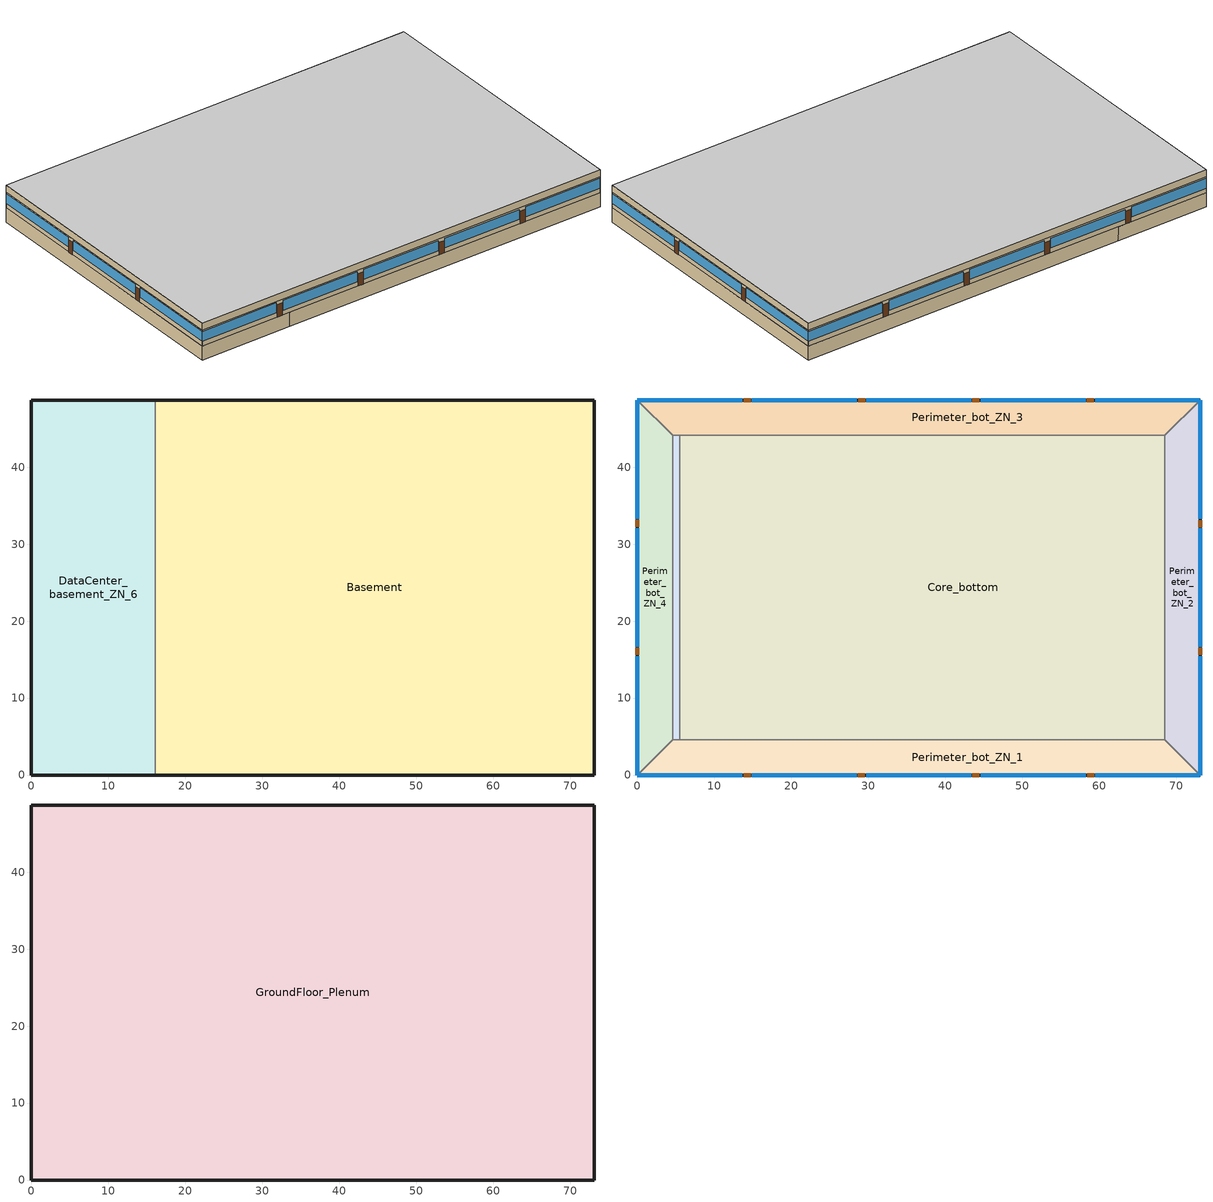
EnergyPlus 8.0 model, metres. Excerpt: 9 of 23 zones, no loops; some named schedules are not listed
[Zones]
Basement
 floor othersidecoefficients (ext_slab_8in_with_carpet): 73.11,48.74 73.11,0 16.08,0 16.08,48.74 z-2.44
 wall othersidecoefficients (basement_wall): 16.08,0 73.11,0 73.11,48.74 16.08,48.74 z-2.44:0
 wall to DataCenter_basement_ZN_6 (int_wall): 16.08,48.74 16.08,0 z-2.44:0
DataCenter_basement_ZN_6
 floor othersidecoefficients (ext_slab_8in_with_carpet): 16.08,48.74 16.08,0 0,0 0,48.74 z-2.44
 wall othersidecoefficients (basement_wall): 16.08,48.74 0,48.74 0,0 16.08,0 z-2.44:0
Core_bottom
 floor to DataCenter_basement_ZN_6 (int_slab_floor): 16.08,44.16 16.08,4.57 5.49,4.57 5.49,44.16 z0
 floor to Basement (int_slab_floor): 68.53,44.16 68.53,4.57 16.08,4.57 16.08,44.16 z0
 wall to Perimeter_bot_ZN_1 (int_wall): 5.49,4.57 68.53,4.57 z0:2.74
 wall to DataCenter_bot_ZN_6 (int_wall): 5.49,44.16 5.49,4.57 z0:2.74
 wall to Perimeter_bot_ZN_3 (int_wall): 68.53,44.16 5.49,44.16 z0:2.74
 wall to Perimeter_bot_ZN_2 (int_wall): 68.53,4.57 68.53,44.16 z0:2.74
 ceiling to GroundFloor_Plenum (DropCeiling): 5.49,44.16 5.49,4.57 68.53,4.57 68.53,44.16 z2.74
Perimeter_bot_ZN_3
 floor to Basement (int_slab_floor): 73.11,48.74 68.53,44.16 16.08,44.16 16.08,48.74 z0
 floor to DataCenter_basement_ZN_6 (int_slab_floor): 16.08,48.74 16.08,44.16 4.57,44.16 0,48.74 z0
 wall outside (nonres_ext_wall): 73.11,48.74 0,48.74 z0:2.74
 wall to Perimeter_bot_ZN_4 (int_wall): 0,48.74 4.57,44.16 z0:2.74
 wall to Perimeter_bot_ZN_2 (int_wall): 68.53,44.16 73.11,48.74 z0:2.74
 wall to DataCenter_bot_ZN_6 (int_wall): 4.57,44.16 5.49,44.16 z0:2.74
 window (Window_U_0.41_SHGC_0.38): 73.11,48.74 59.46,48.74 / 58.24,48.74 44.6,48.74 / 43.38,48.74 29.73,48.74 / 28.51,48.74 14.86,48.74 / 13.65,48.74 0,48.74 z0.8:2.5
 door (Swinging Door_con): 59.29,48.74 58.38,48.74 / 44.44,48.74 43.52,48.74 / 29.61,48.74 28.7,48.74 / 14.74,48.74 13.82,48.74 z0:2.13
 ceiling to GroundFloor_Plenum (DropCeiling): 0,48.74 4.57,44.16 68.53,44.16 73.11,48.74 z2.74
Perimeter_bot_ZN_2
 floor to Basement (int_slab_floor): 73.11,48.74 73.11,0 68.53,4.57 68.53,44.16 z0
 wall outside (nonres_ext_wall): 73.11,0 73.11,48.74 z0:2.74
 wall to Perimeter_bot_ZN_1 (int_wall): 68.53,4.57 73.11,0 z0:2.74
 window (Window_U_0.41_SHGC_0.38): 73.11,0 73.11,15.43 / 73.11,16.65 73.11,32.09 / 73.11,33.3 73.11,48.74 z0.83:2.5
 door (Swinging Door_con): 73.11,15.6 73.11,16.51 / 73.11,32.21 73.11,33.12 z0:2.13
 ceiling to GroundFloor_Plenum (DropCeiling): 68.53,44.16 68.53,4.57 73.11,0 73.11,48.74 z2.74
Perimeter_bot_ZN_1
 floor to DataCenter_basement_ZN_6 (int_slab_floor): 16.08,4.57 16.08,0 0,0 4.57,4.57 z0
 floor to Basement (int_slab_floor): 68.53,4.57 73.11,0 16.08,0 16.08,4.57 z0
 wall outside (nonres_ext_wall): 0,0 73.11,0 z0:2.74
 wall to DataCenter_bot_ZN_6 (int_wall): 5.49,4.57 4.57,4.57 z0:2.74
 wall to Perimeter_bot_ZN_4 (int_wall): 4.57,4.57 0,0 z0:2.74
 window (Window_U_0.41_SHGC_0.38): 0,0 13.65,0 / 14.87,0 28.51,0 / 29.73,0 43.38,0 / 44.6,0 58.24,0 / 59.46,0 73.11,0 z0.8:2.5
 door (Swinging Door_con): 13.81,0 14.73,0 / 28.64,0 29.56,0 / 43.53,0 44.44,0 / 58.43,0 59.34,0 z0:2.13
 ceiling to GroundFloor_Plenum (DropCeiling): 4.57,4.57 0,0 73.11,0 68.53,4.57 z2.74
Perimeter_bot_ZN_4
 floor to DataCenter_basement_ZN_6 (int_slab_floor): 4.57,44.16 4.57,4.57 0,0 0,48.74 z0
 wall outside (nonres_ext_wall): 0,48.74 0,0 z0:2.74
 wall to DataCenter_bot_ZN_6 (int_wall): 4.57,4.57 4.57,44.16 z0:2.74
 window (Window_U_0.41_SHGC_0.38): 0,48.74 0,33.3 / 0,32.09 0,16.65 / 0,15.43 0,0 z0.83:2.5
 door (Swinging Door_con): 0,33.19 0,32.27 / 0,16.55 0,15.64 z0:2.13
 ceiling to GroundFloor_Plenum (DropCeiling): 0,48.74 0,0 4.57,4.57 4.57,44.16 z2.74
DataCenter_bot_ZN_6
 floor to DataCenter_basement_ZN_6 (int_slab_floor): 5.49,44.16 5.49,4.57 4.57,4.57 4.57,44.16 z0
 ceiling to GroundFloor_Plenum (DropCeiling): 4.57,44.16 4.57,4.57 5.49,4.57 5.49,44.16 z2.74
GroundFloor_Plenum
 wall outside (nonres_ext_wall): 73.11,48.74 0,48.74 0,0 73.11,0 73.11,48.74 z2.74:3.96
 ceiling adiabatic (int_slab_ceiling): 0,48.74 0,0 73.11,0 73.11,48.74 z3.96
[Building]
Large Office: North Axis {deg}=0; Terrain=City; Loads Convergence Tolerance Value=0.04; Temperature Convergence Tolerance Value {deltaC}=0.2; Solar Distribution=FullInteriorAndExterior; Maximum Number of Warmup Days=25; Minimum Number of Warmup Days=6
[Site:Location]
Site:Location=Buffalo.Niagara.Intl.AP_NY_USA WMO=725280; Latitude {N+ S-}=42.94; Longitude {W- E+}=-78.74; Time Zone Relative to GMT {GMT+/-}=-5; Elevation {m}=215
[SizingPeriod:DesignDay] Day of Month=21; Dry-Bulb Temperature Range Modifier Type=DefaultMultipliers; Humidity Condition Type=Wetbulb; Barometric Pressure {Pa}=98769; Rain {Yes/No}=No; Snow on ground {Yes/No}=No; Daylight Savings Time Indicator=No
Name | Month | Day Type | Maximum Dry-Bulb Temperature {C} | Daily Dry-Bulb Temperature Range {C} | Wetbulb at Maximum Dry-Bulb {C} | Wind Speed {m/s} design conditions vs. traditional 6.71 m/s (15 mph) | Wind Direction {Degrees; N=0, S=180} | Solar Model Indicator | Clearness {0.0 to 1.1} | Wind Speed {m/s} design conditions vs. traditional 3.35 m/s (7mph) | ASHRAE Clear Sky Optical Depth for Beam Irradiance (taub) | ASHRAE Clear Sky Optical Depth for Diffuse Irradiance (taud)
Buffalo.Niagara.Intl.AP_NY_USA Ann Htg 99.6% Condns DB | 1 | WinterDesignDay | -16.3 | 0 | -16.3 | 5.1 | 270 | ASHRAEClearSky | 0
Buffalo.Niagara.Intl.AP_NY_USA Ann Clg .4% Condns DB=>MWB | 7 | SummerDesignDay | 30.3 | 9.3 | 21.8 |  | 240 | ASHRAETau |  | 5.7 | 0.462 | 2.001
[Site:WaterMainsTemperature]
Calculation Method=Correlation; Annual Average Outdoor Air Temperature {C}=8.96667; Maximum Difference In Monthly Average Outdoor Air Temperatures {deltaC}=26.2
[Material:NoMass]
Opaque Door panel_con: MediumRough, 0.475964, 0.9, 0.7, 0.7
CP02 CARPET PAD: VeryRough, 0.21648, 0.9, 0.7, 0.8
Nonres_Exterior_Wall_Insulation: MediumSmooth, 1.63975, 0.9, 0.7, 0.7
[Construction]
Swinging Door_con: Opaque Door panel_con
InteriorFurnishings: Std Wood 6inch
DropCeiling: AC02 Acoustic Ceiling
int_wall: G01 13mm gypsum board, G01 13mm gypsum board
ext_slab_8in_with_carpet: 200mm Normalweight concrete floor, CP02 CARPET PAD
int_slab_floor: 100mm Normalweight concrete floor, CP02 CARPET PAD
int_slab_ceiling: CP02 CARPET PAD, 100mm Normalweight concrete floor
basement_wall: M10 200mm concrete block basement wall
nonres_ext_wall: 200mm Normalweight concrete wall, Nonres_Exterior_Wall_Insulation, G01 13mm gypsum board
[CONSTRUCTION]
Window_U_0.41_SHGC_0.38, Glass_8652_LayerAvg, Gap_1_W_0_0127, Glass_102_LayerAvg
[Material]
Name | Roughness | Thickness {m} | Conductivity {W/m-K} | Density {kg/m3} | Specific Heat {J/kg-K} | Thermal Absorptance | Solar Absorptance | Visible Absorptance | Absorptance:Thermal | Absorptance:Solar | Absorptance:Visible
Std Wood 6inch | MediumSmooth | 0.15 | 0.12 | 540 | 1210 | 0.9 | 0.7 | 0.7
AC02 Acoustic Ceiling | MediumSmooth | 0.0127 | 0.057 | 288 | 1339 | 0.9 | 0.7 | 0.2
G01 13mm gypsum board | Smooth | 0.0127 | 0.16 | 800 | 1090 |  |  |  | 0.9 | 0.7 | 0.5
200mm Normalweight concrete wall; 200mm Normalweight concrete floor | MediumRough | 0.2032 | 2.31 | 2322 | 832
100mm Normalweight concrete floor | MediumRough | 0.1016 | 2.31 | 2322 | 832
M10 200mm concrete block basement wall | MediumRough | 0.2032 | 1.326 | 1842 | 912
[WindowMaterial:Glazing] Optical Data Type=SpectralAverage; IR Transmittance=0; Front Emissivity=0.84
Name | Layer name : CLEAR_3.DAT | Thickness | Solar Transmittance | Solar Front Reflectance | Solar Back Reflectance | Visible Transmittance | Visible Front Reflectance | Visible Back reflectance | Back Emissivity | Conductivity | Layer name : Low-E 50 CSR.MWF (Window_U_0.41_SHGC_0.38)
 | Glass_102_LayerAvg | 0.003048 | 0.833848 | 0.0747638 | 0.0748545 | 0.89926 | 0.082563 | 0.082564 | 0.84 | 1
 |  | 0.003059 | 0.343691 | 0.298987 | 0.462105 | 0.487937 | 0.209449 | 0.306829 | 0.39 | 0.962 | Glass_8652_LayerAvg
[WindowMaterial:Gas]
gap name - Air=Gap_1_W_0_0127; type=Air; thickness=0.0127
[SurfaceProperty:OtherSideCoefficients] Combined Convective Radiative Film Coefficient=0; Constant Temperature=1; Constant Temperature Coefficient=1; External Dry-Bulb Temperature Coefficient=0; Ground Temperature Coefficient=0; Wind Speed Coefficient=0; Zone Air Temperature Coefficient=0; Sinusoidal Variation of Constant Temperature Coefficient=No; Period of Sinusoidal Variation=24
Name | Constant Temperature Schedule
surfPropOthSdCoefBasementAvgWall | scheduleOSCBasementWallSurfaceTemp
surfPropOthSdCoefBasementAvgFloor | scheduleOSCBasementFloorTemp
surfPropOthSdCoefBasementUpperWall | scheduleOSCBasementUpperWallTemp
surfPropOthSdCoefBasementLowerWall | scheduleOSCBasementLowerWallTemp
[Zone] Multiplier=1
Name | Type | Ceiling Height {m} | Volume {m3} | Floor Area {m2} | Part of Total Floor Area
Basement; Core_bottom; Perimeter_bot_ZN_3; Perimeter_bot_ZN_2; Perimeter_bot_ZN_1; Perimeter_bot_ZN_4 | 1 | autocalculate | autocalculate | autocalculate | YES
GroundFloor_Plenum |  | autocalculate | autocalculate | autocalculate | No
DataCenter_bot_ZN_6; DataCenter_basement_ZN_6
[InternalMass] Construction=InteriorFurnishings
Name | Zone | Surface Area {m2}
Basement_InternalMass_1 | Basement | 7126.21
Core_bottom_InternalMass_1 | Core_bottom | 5064.65
Perimeter_bot_ZN_3_InternalMass_1 | Perimeter_bot_ZN_3 | 626.8258
Perimeter_bot_ZN_2_InternalMass_1 | Perimeter_bot_ZN_2 | 403.9504
Perimeter_bot_ZN_1_InternalMass_1 | Perimeter_bot_ZN_1 | 626.8354
Perimeter_bot_ZN_4_InternalMass_1 | Perimeter_bot_ZN_4 | 403.9478
[People] Number of People Schedule=BLDG_OCC_SCH; Number of People Calculation Method=Area/Person; Zone Floor Area per Person {m2/person}=18.5788; Fraction Radiant=0.3; Sensible Heat Fraction=AUTOCALCULATE; Activity Level Schedule=ACTIVITY_SCH; Enable ASHRAE 55 Comfort Warnings=No; Mean Radiant Temperature Calculation Type=ZoneAveraged; Work Efficiency Schedule=WORK_EFF_SCH; Clothing Insulation Schedule=CLOTHING_SCH; Air Velocity Schedule=AIR_VELO_SCH; Thermal Comfort Model 1 Type=FANGER
Name | Zone or ZoneList
Basement | Basement
Core_bottom | Core_bottom
Perimeter_bot_ZN_3 | Perimeter_bot_ZN_3
Perimeter_bot_ZN_2 | Perimeter_bot_ZN_2
Perimeter_bot_ZN_1 | Perimeter_bot_ZN_1
Perimeter_bot_ZN_4 | Perimeter_bot_ZN_4
[Lights] Schedule=BLDG_LIGHT_SCH; Design Level Calculation Method=Watts/Area; Return Air Fraction=0; Fraction Radiant=0.7; Fraction Visible=0.2; Fraction Replaceable=1; Return Air Fraction Calculated from Plenum Temperature=No
Name | Zone or ZoneList | Watts per Zone Floor Area {W/m | Watts per Zone Floor Area {W/m2}
Basement_Lights | Basement | 8.50349
Core_bottom_Lights | Core_bottom | 8.50349
Perimeter_bot_ZN_3_Lights | Perimeter_bot_ZN_3 | 8.50349
Perimeter_bot_ZN_2_Lights | Perimeter_bot_ZN_2 | 8.50349
Perimeter_bot_ZN_1_Lights | Perimeter_bot_ZN_1 | 8.50349
Perimeter_bot_ZN_4_Lights | Perimeter_bot_ZN_4 | 8.50349
DataCenter_Basement_Lights | DataCenter_basement_ZN_6 |  | 8.50349
DataCenter_bot_Lights | DataCenter_bot_ZN_6 |  | 8.50349
[ElectricEquipment] Fraction Latent=0; Fraction Lost=0
Name | Zone or ZoneList | Schedule | Design Level Calculation Method | Design Level {W} | Fraction Radiant | Watts per Zone Floor Area {W/m2}
Basement_MiscPlug_Equip | Basement | Always_on | EquipmentLevel | 13457.5 | 0.5
Core_bottom_MiscPlug_Equip | Core_bottom | BLDG_EQUIP_SCH | EquipmentLevel | 20142.9 | 0.5
Perimeter_bot_ZN_3_MiscPlug_Equip | Perimeter_bot_ZN_3 | BLDG_EQUIP_SCH | EquipmentLevel | 2529.24 | 0.5
Perimeter_bot_ZN_2_MiscPlug_Equip | Perimeter_bot_ZN_2 | BLDG_EQUIP_SCH | EquipmentLevel | 1629.94 | 0.5
Perimeter_bot_ZN_1_MiscPlug_Equip | Perimeter_bot_ZN_1 | BLDG_EQUIP_SCH | EquipmentLevel | 2529.28 | 0.5
Perimeter_bot_ZN_4_MiscPlug_Equip | Perimeter_bot_ZN_4 | BLDG_EQUIP_SCH | EquipmentLevel | 1629.93 | 0.5
DataCenter_Basement_MiscPlug_Equip | DataCenter_basement_ZN_6 | ALWAYS_ON | Watts/Area | 0 | 0.1 | 484.423
DataCenter_bot_MiscPlug_Equip | DataCenter_bot_ZN_6 | ALWAYS_ON | Watts/Area | 0 | 0.1 | 215.299
[Exterior:FuelEquipment] Fuel Use Type=Electricity
Name | Schedule | Design Level {W}
Elevators | BLDG_ELEVATORS | 244444
Elevators_Lights_Fan | ELEV_LIGHT_FAN_SCH_ADD_DF | 752
[Exterior:Lights] Control Option=AstronomicalClock
Name | Schedule | Design Level {W}
Exterior_Lights_a | Exterior_lighting_schedule_a | 12979.2
Exterior_Lights_b | Exterior_lighting_schedule_b_2016 | 968.1
Exterior_Lights_c | Exterior_lighting_schedule_c_2016 | 26026.9
[Daylighting:Controls] Total Daylighting Reference Points=2; Z-Coordinate of First Reference Point {m}=0.762; Z-Coordinate of Second Reference Point {m}=0.762; Fraction of Zone Controlled by First Reference Point=0.3857; Fraction of Zone Controlled by Second Reference Point=0.1385; Illuminance Setpoint at First Reference Point {lux}=375; Illuminance Setpoint at Second Reference Point {lux}=375; Lighting Control Type=2; Maximum Allowable Discomfort Glare Index=22; Minimum Input Power Fraction for Continuous Dimming Control=0.3; Minimum Light Output Fraction for Continuous Dimming Control=0.2; Number of Stepped Control Steps=3; Probability Lighting will be Reset When Needed in Manual Stepped Control=1
Name | X-Coordinate of First Reference Point {m} | Y-Coordinate of First Reference Point {m} | X-Coordinate of Second Reference Point {m} | Y-Coordinate of Second Reference Point {m} | Glare Calculation Azimuth Angle of View Direction Clockwise from Zone y-Axis {deg}
Perimeter_bot_ZN_1 | 36.576 | 1.6764 | 36.576 | 3.3528 | 180
Perimeter_bot_ZN_2 | 71.4308 | 24.384 | 69.7544 | 24.384 | 90
Perimeter_bot_ZN_3 | 36.576 | 47.0617 | 36.576 | 45.3847 | 0
Perimeter_bot_ZN_4 | 1.6764 | 24.384 | 3.3528 | 24.384 | 270
[ZoneInfiltration:DesignFlowRate] Schedule=INFIL_SCH_PNNL; Design Flow Rate Calculation Method=Flow/ExteriorArea; Constant Term Coefficient=0; Temperature Term Coefficient=0; Velocity Term Coefficient=0.224; Velocity Squared Term Coefficient=0
Name | Zone or ZoneList | Flow per Exterior Surface Area {m3/s-m2} | Flow per Exterior Surface Area {m3/s-m2}urface Are
Perimeter_bot_ZN_3_Infiltration | Perimeter_bot_ZN_3 | 0.00056896
Perimeter_bot_ZN_2_Infiltration | Perimeter_bot_ZN_2 | 0.00056896
Perimeter_bot_ZN_1_Infiltration | Perimeter_bot_ZN_1 | 0.00056896
Perimeter_bot_ZN_4_Infiltration | Perimeter_bot_ZN_4 | 0.00056896
GroundFloor_Plenum_Infiltration | GroundFloor_Plenum |  | 0.00056896
[AvailabilityManager:Scheduled] Schedule=Always_On
AirLoop DataCenter Basement Availability; AirLoop DataCenter bot Availability; AirLoop DataCenter mid Availability; AirLoop DataCenter top Availability
[AvailabilityManager:NightCycle] Applicability Schedule=Always_On; Fan Schedule=HVACOperationSchd; Control Type=CycleOnAny; Thermostat Tolerance {deltaC}=1; Cycling Run Time {s}=1800
CAV_bas Availability Manager; VAV_bot WITH REHEAT Availability Manager; VAV_mid WITH REHEAT Availability Manager; VAV_top WITH REHEAT Availability Manager
[AirLoopHVAC:ReturnPlenum]
GroundFloor_Return_Plenum: Zone=GroundFloor_Plenum
[EnergyManagementSystem:Sensor]
Name | Output:Variable or Output:Meter | Output:Variable or Output:Meter Index Key
T_OA | Site Outdoor Air Drybulb Temperature
Facility_Int_LTG | InteriorLights:Electricity
SensedCurveInput | Performance Curve Input Variable 1 Value | Tower_Fan_Curve
SensedCurveValue | Performance Curve Output Value | Tower_Fan_Curve
OAT | Site Outdoor Air Drybulb Temperature | Environment
[EnergyManagementSystem:Actuator]
Name | Actuated Component Unique | Actuated Component Type | Actuated Component Control Type
DataCenter_ExtraWaterHeatC_SP | AirLoop DataCenter Basement Supply Air Outlet | System Node Setpoint | Temperature Setpoint
DataCenter_ExtraElecHeatC_Status | DataCenter_ExtraElecHeatC_Sch | Schedule:Compact | Schedule Value
DataCenter_ExtraWaterHeatC_Status | DataCenter_ExtraWaterHeatC_Sch | Schedule:Compact | Schedule Value
TowerCurveOutput | Tower_Fan_Curve | Curve | Curve Result
BoilerCurve | HEATSYS1 BOILER EFFICIENCY CURVE | Curve | Curve Result
CLGSETP_SCH_Actuator | CLGSETP_SCH_Yes_Optimum | Schedule:Compact | Schedule Value
HTGSETP_SCH_Actuator | HTGSETP_SCH_Yes_Optimum | Schedule:Compact | Schedule Value
Basement_Light_Actuator | Basement_lights | Lights | Electric Power Level
Core_bottom_Light_Actuator | Core_bottom_lights | Lights | Electric Power Level
Core_mid_Light_Actuator | Core_mid_lights | Lights | Electric Power Level
Core_top_Light_Actuator | Core_top_lights | Lights | Electric Power Level
Perimeter_bot_ZN_3_Light_Actuator | Perimeter_bot_ZN_3_lights | Lights | Electric Power Level
Perimeter_bot_ZN_2_Light_Actuator | Perimeter_bot_ZN_2_lights | Lights | Electric Power Level
Perimeter_bot_ZN_1_Light_Actuator | Perimeter_bot_ZN_1_lights | Lights | Electric Power Level
Perimeter_bot_ZN_4_Light_Actuator | Perimeter_bot_ZN_4_lights | Lights | Electric Power Level
Perimeter_mid_ZN_3_Light_Actuator | Perimeter_mid_ZN_3_lights | Lights | Electric Power Level
Perimeter_mid_ZN_2_Light_Actuator | Perimeter_mid_ZN_2_lights | Lights | Electric Power Level
Perimeter_mid_ZN_1_Light_Actuator | Perimeter_mid_ZN_1_lights | Lights | Electric Power Level
Perimeter_mid_ZN_4_Light_Actuator | Perimeter_mid_ZN_4_lights | Lights | Electric Power Level
Perimeter_top_ZN_3_Light_Actuator | Perimeter_top_ZN_3_lights | Lights | Electric Power Level
Perimeter_top_ZN_2_Light_Actuator | Perimeter_top_ZN_2_lights | Lights | Electric Power Level
Perimeter_top_ZN_1_Light_Actuator | Perimeter_top_ZN_1_lights | Lights | Electric Power Level
Perimeter_top_ZN_4_Light_Actuator | Perimeter_top_ZN_4_lights | Lights | Electric Power Level
[EnergyManagementSystem:ProgramCallingManager]
DataCenter_Main_Manager: InsideHVACSystemIterationLoop; DataCenter_Main
Transformer_Load_Prog_Manager: AfterPredictorAfterHVACManagers; Transformer_Load_Prog
ChangeTowerFlow_Manager: InsideHVACSystemIterationLoop; ChangTowerFlow
BoilerParManager: BeginNewEnvironment; SetBoilerPar
BoilerCurveManager: InsideHVACSystemIterationLoop; SetBoilerCurve
OA_BASED_OPTIMUM_START_EMS_Program Manager: AfterPredictorAfterHVACManagers; OA_BASED_OPTIMUM_START_EMS_Program
PlantPump_EMS_Program Manager: InsideHVACSystemIterationLoop; PlantPump_EMS_Program
SET_Basement_Light_EMS_Program_Prog_Manager: AfterPredictorAfterHVACManagers; SET_Basement_Light_EMS_Program
SET_Core_bottom_Light_EMS_Program_Prog_Manager: AfterPredictorAfterHVACManagers; SET_Core_bottom_Light_EMS_Program
SET_Core_mid_Light_EMS_Program_Prog_Manager: AfterPredictorAfterHVACManagers; SET_Core_mid_Light_EMS_Program
SET_Core_top_Light_EMS_Program_Prog_Manager: AfterPredictorAfterHVACManagers; SET_Core_top_Light_EMS_Program
SET_Perimeter_bot_ZN_3_Light_EMS_Program_Prog_Manager: AfterPredictorAfterHVACManagers; SET_Perimeter_bot_ZN_3_Light_EMS_Program
SET_Perimeter_bot_ZN_2_Light_EMS_Program_Prog_Manager: AfterPredictorAfterHVACManagers; SET_Perimeter_bot_ZN_2_Light_EMS_Program
SET_Perimeter_bot_ZN_1_Light_EMS_Program_Prog_Manager: AfterPredictorAfterHVACManagers; SET_Perimeter_bot_ZN_1_Light_EMS_Program
SET_Perimeter_bot_ZN_4_Light_EMS_Program_Prog_Manager: AfterPredictorAfterHVACManagers; SET_Perimeter_bot_ZN_4_Light_EMS_Program
SET_Perimeter_mid_ZN_3_Light_EMS_Program_Prog_Manager: AfterPredictorAfterHVACManagers; SET_Perimeter_mid_ZN_3_Light_EMS_Program
SET_Perimeter_mid_ZN_2_Light_EMS_Program_Prog_Manager: AfterPredictorAfterHVACManagers; SET_Perimeter_mid_ZN_2_Light_EMS_Program
SET_Perimeter_mid_ZN_1_Light_EMS_Program_Prog_Manager: AfterPredictorAfterHVACManagers; SET_Perimeter_mid_ZN_1_Light_EMS_Program
SET_Perimeter_mid_ZN_4_Light_EMS_Program_Prog_Manager: AfterPredictorAfterHVACManagers; SET_Perimeter_mid_ZN_4_Light_EMS_Program
SET_Perimeter_top_ZN_3_Light_EMS_Program_Prog_Manager: AfterPredictorAfterHVACManagers; SET_Perimeter_top_ZN_3_Light_EMS_Program
SET_Perimeter_top_ZN_2_Light_EMS_Program_Prog_Manager: AfterPredictorAfterHVACManagers; SET_Perimeter_top_ZN_2_Light_EMS_Program
SET_Perimeter_top_ZN_1_Light_EMS_Program_Prog_Manager: AfterPredictorAfterHVACManagers; SET_Perimeter_top_ZN_1_Light_EMS_Program
SET_Perimeter_top_ZN_4_Light_EMS_Program_Prog_Manager: AfterPredictorAfterHVACManagers; SET_Perimeter_top_ZN_4_Light_EMS_Program
